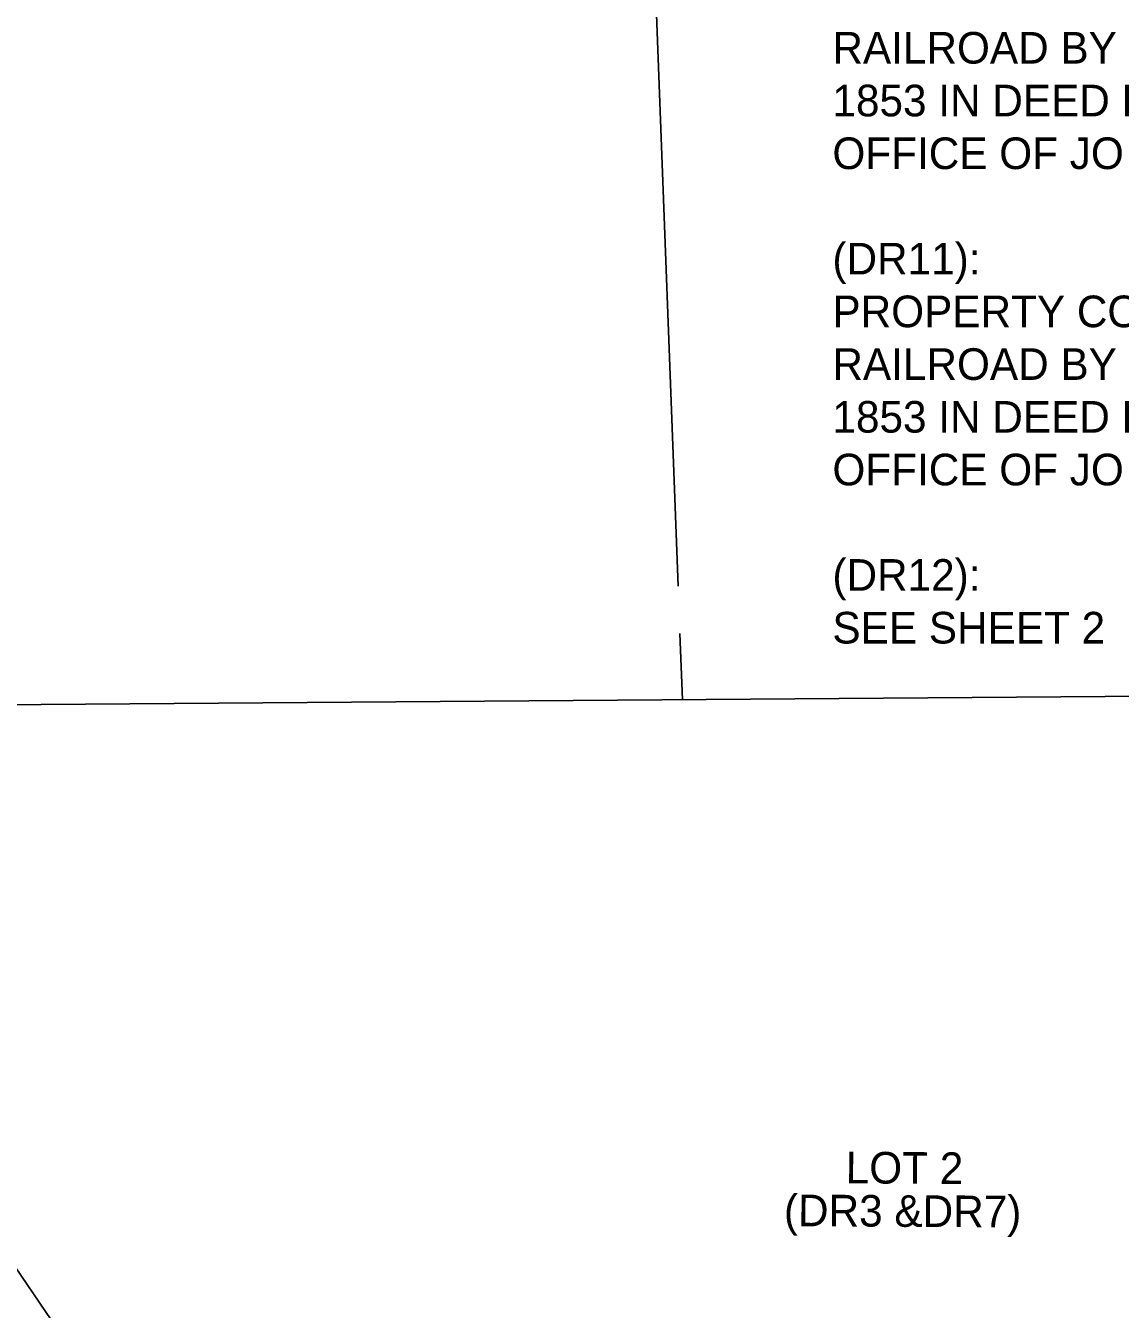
# Model space of a CAD drawing. Extents: x 2230432 to 2233832, y 2093585 to 2095785.
# Drawn here: x 2232642 to 2232988.1, y 2093982.7 to 2094388.5 of the extents above; entities that cross this region are included whole.
import ezdxf

# ---------------------------------------------------------------- set-up
doc = ezdxf.new("R2010")
doc.units = 0
for name, color, linetype in [('ROW_EX_Private Boundary Items', 7, 'Continuous'), ('ROW_EX_Property Dashed Lines', 7, 'Continuous'), ('ROW_EX_Section Lines', 7, 'Continuous'), ('Sheets_General Details', 7, 'Continuous')]:
    doc.layers.add(name, color=color, linetype=linetype)

msp = doc.modelspace()

# ---------------------------------------------------------------- linework, layer by layer
at = {"layer": 'ROW_EX_Property Dashed Lines'}
for p, q in [((2232798.45, 2095526.68), (2232848.29, 2094211.34)), ((2232848.86, 2094196.33), (2232849.65, 2094175.37)), ((2232697.21, 2093910.24), (2232518.19, 2094172.87))]:
    msp.add_line(p, q, dxfattribs=at)
at = {"layer": 'ROW_EX_Section Lines'}
msp.add_line((2230790.61, 2094159.85), (2233508.07, 2094180.33), dxfattribs=at)

# ---------------------------------------------------------------- texts
at = {"layer": 'ROW_EX_Private Boundary Items'}
for s, p in [('LOT 2', (2232901.24, 2094022.48)), ('(DR3 &DR7)', (2232881.71, 2094008.96))]:
    msp.add_text(s, height=10, rotation=359.6806, dxfattribs=at).set_placement(p)
at = {"layer": 'Sheets_General Details'}
for s, p in [('RAILROAD BY WARRANTY DEED RECORDED ON MAY 18,', (2232897.06, 2094376.5)), ('1853 IN DEED BOOK "Q", PAGE 557 IN THE RECORDER\'S', (2232897.06, 2094359.83)), ('OFFICE OF JO DAVIESS COUNTY, ILLINOIS.', (2232897.06, 2094343.16)), ('(DR11):', (2232897.06, 2094309.83)), ('PROPERTY CONVEYED TO THE ILLINOIS CENTRAL', (2232897.06, 2094293.16)), ('RAILROAD BY WARRANTY DEED RECORDED ON JUNE 17,', (2232897.06, 2094276.5)), ('1853 IN DEED BOOK "R", PAGE 104 IN THE RECORDER\'S', (2232897.06, 2094259.83)), ('OFFICE OF JO DAVIESS COUNTY, ILLINOIS. ', (2232897.06, 2094243.16)), ('(DR12):', (2232897.06, 2094209.83)), ('SEE SHEET 2', (2232897.06, 2094193.16))]:
    msp.add_text(s, height=10, rotation=360, dxfattribs=at).set_placement(p)

doc.saveas('drawing.dxf')
